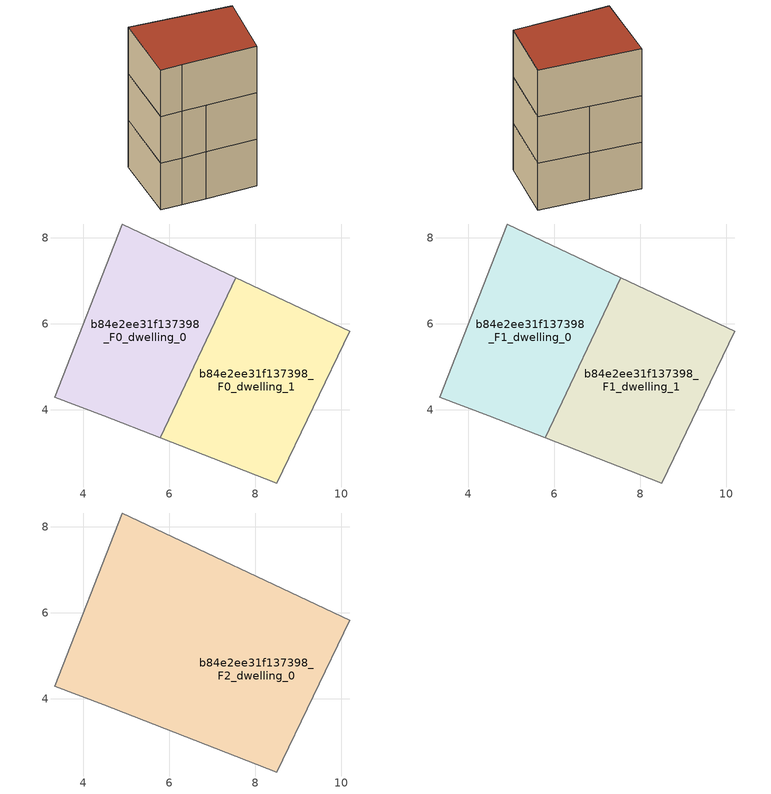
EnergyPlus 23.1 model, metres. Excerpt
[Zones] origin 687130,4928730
b84e2ee31f137398_F0_dwelling_0
 floor ground (EU_floor_Construction): 7.55,7.08 5.8,3.35 4.47,3.86 3.34,4.29 4.9,8.32 z0
 wall adiabatic (EU_wall_Construction): 7.55,7.08 4.9,8.32 3.34,4.29 4.47,3.86 5.8,3.35 z0:3
 wall to b84e2ee31f137398_F0_dwelling_1 (EU_wall_Construction): 5.8,3.35 7.55,7.08 z0:3
b84e2ee31f137398_F0_dwelling_1
 floor ground (EU_floor_Construction): 10.19,5.83 8.5,2.3 5.8,3.35 7.55,7.08 z0
 wall adiabatic (EU_wall_Construction): 5.8,3.35 8.5,2.3 10.19,5.83 7.55,7.08 z0:3
b84e2ee31f137398_F1_dwelling_0
 floor to b84e2ee31f137398_F0_dwelling_0 (EU_floor_Construction): 7.55,7.08 5.8,3.35 4.47,3.86 3.34,4.29 4.9,8.32 z3
 wall adiabatic (EU_wall_Construction): 7.55,7.08 4.9,8.32 3.34,4.29 4.47,3.86 5.8,3.35 z3:6
 wall to b84e2ee31f137398_F1_dwelling_1 (EU_wall_Construction): 5.8,3.35 7.55,7.08 z3:6
b84e2ee31f137398_F1_dwelling_1
 floor to b84e2ee31f137398_F0_dwelling_1 (EU_floor_Construction): 10.19,5.83 8.5,2.3 5.8,3.35 7.55,7.08 z3
 wall adiabatic (EU_wall_Construction): 5.8,3.35 8.5,2.3 10.19,5.83 7.55,7.08 z3:6
b84e2ee31f137398_F2_dwelling_0
 floor to b84e2ee31f137398_F1_dwelling_0 (EU_floor_Construction): 7.55,7.08 5.8,3.35 4.47,3.86 3.34,4.29 4.9,8.32 z6
 floor to b84e2ee31f137398_F1_dwelling_1 (EU_floor_Construction): 10.19,5.83 8.5,2.3 5.8,3.35 7.55,7.08 z6
 wall adiabatic (EU_wall_Construction): 3.34,4.29 4.47,3.86 8.5,2.3 10.19,5.83 4.9,8.32 3.34,4.29 z6:9
 roof outside (EU_roof_Construction): 8.5,2.3 10.19,5.83 4.9,8.32 3.34,4.29 4.47,3.86 z9
[Building]
EU S2 Campaign: North Axis=0; Terrain=City; Solar Distribution=FullExterior
[Site:Location]
Bologna: Latitude=44.5; Longitude=11.25; Time Zone=1; Elevation=37
[SizingPeriod:WeatherFileDays]
AnnualSizingPeriod: Begin Month=1; Begin Day of Month=1; End Month=12; End Day of Month=31; Day of Week for Start Day=Monday; Use Weather File Daylight Saving Period=No; Use Weather File Rain and Snow Indicators=No
[MATERIAL]
EU_InternalMass_Material: Roughness=MediumRough; Thickness=0.1; Conductivity=1; Density=1800; Specific Heat=900; Thermal Absorptance=0.9; Solar Absorptance=0.7; Visible Absorptance=0.7
[MATERIAL:NOMASS] Roughness=MediumRough; Thermal Absorptance=0.9; Solar Absorptance=0.7; Visible Absorptance=0.7
Name | Thermal Resistance
EU_wall_NoMass | 0.937881
EU_roof_NoMass | 0.548572
EU_floor_NoMass | 0.71348
[CONSTRUCTION]
EU_wall_Construction: EU_wall_NoMass
EU_roof_Construction: EU_roof_NoMass
EU_floor_Construction: EU_floor_NoMass
EU_InternalMass_Construction: EU_InternalMass_Material
[ZONE] Type=1; Multiplier=1; Ceiling Height=autocalculate; Floor Area=autocalculate; Part of Total Floor Area=Yes
Name | Volume
b84e2ee31f137398_F0_dwelling_0; b84e2ee31f137398_F0_dwelling_1 | 35.0588
b84e2ee31f137398_F1_dwelling_0 | 35.0574
b84e2ee31f137398_F2_dwelling_0 | 70.1147
b84e2ee31f137398_F1_dwelling_1 | 35.0596
[INTERNALMASS] Construction=EU_InternalMass_Construction
Name | Zone or ZoneList | Surface Area
b84e2ee31f137398_F0_dwelling_0_EU_InternalMass | b84e2ee31f137398_F0_dwelling_0 | 11.6855
b84e2ee31f137398_F0_dwelling_1_EU_InternalMass | b84e2ee31f137398_F0_dwelling_1 | 11.6859
b84e2ee31f137398_F1_dwelling_0_EU_InternalMass | b84e2ee31f137398_F1_dwelling_0 | 11.6855
b84e2ee31f137398_F1_dwelling_1_EU_InternalMass | b84e2ee31f137398_F1_dwelling_1 | 11.6859
b84e2ee31f137398_F2_dwelling_0_EU_InternalMass | b84e2ee31f137398_F2_dwelling_0 | 23.3716
[OTHEREQUIPMENT] Fuel Type=Electricity; Design Level Calculation Method=Watts/Area; Power per Zone Floor Area=1; Fraction Latent=0; Fraction Radiant=0; Fraction Lost=0; Carbon Dioxide Generation Rate=0; EndUse Subcategory=EU_Step8_InternalGains
Name | Zone or ZoneList or Space or SpaceList | Schedule
EU_Step8_InternalGain_b84e2ee31f137398_F0_dwelling_0_f000 | b84e2ee31f137398_F0_dwelling_0 | EU_Step8_GainSchedule_b84e2ee31f137398_F0_dwelling_0_f000
EU_Step8_InternalGain_b84e2ee31f137398_F0_dwelling_1_f000 | b84e2ee31f137398_F0_dwelling_1 | EU_Step8_GainSchedule_b84e2ee31f137398_F0_dwelling_1_f000
EU_Step8_InternalGain_b84e2ee31f137398_F1_dwelling_0_f000 | b84e2ee31f137398_F1_dwelling_0 | EU_Step8_GainSchedule_b84e2ee31f137398_F1_dwelling_0_f000
EU_Step8_InternalGain_b84e2ee31f137398_F1_dwelling_1_f000 | b84e2ee31f137398_F1_dwelling_1 | EU_Step8_GainSchedule_b84e2ee31f137398_F1_dwelling_1_f000
EU_Step8_InternalGain_b84e2ee31f137398_F2_dwelling_0_f000 | b84e2ee31f137398_F2_dwelling_0 | EU_Step8_GainSchedule_b84e2ee31f137398_F2_dwelling_0_f000
[ZONEVENTILATION:DESIGNFLOWRATE] Schedule=EU_AlwaysOn; Design Flow Rate Calculation Method=AirChanges/Hour; Air Changes per Hour=0.687892; Ventilation Type=Natural; Fan Pressure Rise=0; Fan Total Efficiency=1; Constant Term Coefficient=1; Temperature Term Coefficient=0; Velocity Term Coefficient=0; Velocity Squared Term Coefficient=0; Minimum Indoor Temperature=-100; Maximum Indoor Temperature=100; Delta Temperature=-100; Minimum Outdoor Temperature=-100; Maximum Outdoor Temperature=100; Maximum Wind Speed=40
Name | Zone or ZoneList or Space or SpaceList
EU_ConstantAir_b84e2ee31f137398_F0_dwelling_0 | b84e2ee31f137398_F0_dwelling_0
EU_ConstantAir_b84e2ee31f137398_F0_dwelling_1 | b84e2ee31f137398_F0_dwelling_1
EU_ConstantAir_b84e2ee31f137398_F1_dwelling_0 | b84e2ee31f137398_F1_dwelling_0
EU_ConstantAir_b84e2ee31f137398_F1_dwelling_1 | b84e2ee31f137398_F1_dwelling_1
EU_ConstantAir_b84e2ee31f137398_F2_dwelling_0 | b84e2ee31f137398_F2_dwelling_0
[HVACTEMPLATE:THERMOSTAT] Constant Heating Setpoint=20; Constant Cooling Setpoint=50
EU_HeatOnly_b84e2ee31f137398_F0_dwelling_0; EU_HeatOnly_b84e2ee31f137398_F0_dwelling_1; EU_HeatOnly_b84e2ee31f137398_F1_dwelling_0; EU_HeatOnly_b84e2ee31f137398_F1_dwelling_1; EU_HeatOnly_b84e2ee31f137398_F2_dwelling_0
[HVACTEMPLATE:ZONE:IDEALLOADSAIRSYSTEM] System Availability Schedule=EU_AlwaysOn; Maximum Heating Supply Air Temperature=50; Minimum Cooling Supply Air Temperature=13; Maximum Heating Supply Air Humidity Ratio=0.0156; Minimum Cooling Supply Air Humidity Ratio=0.0077; Heating Limit=NoLimit; Cooling Limit=NoLimit; Heating Availability Schedule=EU_AlwaysOn; Cooling Availability Schedule=EU_CoolingOff; Dehumidification Control Type=ConstantSensibleHeatRatio; Cooling Sensible Heat Ratio=0.7; Dehumidification Setpoint=60; Humidification Control Type=None; Humidification Setpoint=30; Outdoor Air Method=None; Outdoor Air Flow Rate per Person=0.00944; Outdoor Air Flow Rate per Zone Floor Area=0; Outdoor Air Flow Rate per Zone=0; Demand Controlled Ventilation Type=None; Outdoor Air Economizer Type=NoEconomizer; Heat Recovery Type=None; Sensible Heat Recovery Effectiveness=0.7; Latent Heat Recovery Effectiveness=0.65
Name | Template Thermostat
b84e2ee31f137398_F0_dwelling_0 | EU_HeatOnly_b84e2ee31f137398_F0_dwelling_0
b84e2ee31f137398_F0_dwelling_1 | EU_HeatOnly_b84e2ee31f137398_F0_dwelling_1
b84e2ee31f137398_F1_dwelling_0 | EU_HeatOnly_b84e2ee31f137398_F1_dwelling_0
b84e2ee31f137398_F1_dwelling_1 | EU_HeatOnly_b84e2ee31f137398_F1_dwelling_1
b84e2ee31f137398_F2_dwelling_0 | EU_HeatOnly_b84e2ee31f137398_F2_dwelling_0
[SIZING:ZONE] Zone Cooling Design Supply Air Temperature Input Method=SupplyAirTemperature; Zone Cooling Design Supply Air Temperature=13; Zone Heating Design Supply Air Temperature Input Method=SupplyAirTemperature; Zone Heating Design Supply Air Temperature=50; Zone Cooling Design Supply Air Humidity Ratio=0.008; Zone Heating Design Supply Air Humidity Ratio=0.008; Cooling Design Air Flow Method=DesignDay; Cooling Design Air Flow Rate=0; Cooling Minimum Air Flow per Zone Floor Area=0.000762; Cooling Minimum Air Flow=0; Cooling Minimum Air Flow Fraction=0.2; Heating Design Air Flow Method=DesignDay; Heating Design Air Flow Rate=0; Heating Maximum Air Flow per Zone Floor Area=0.002032; Heating Maximum Air Flow=0.141576; Heating Maximum Air Flow Fraction=0.3; Account for Dedicated Outdoor Air System=No; Dedicated Outdoor Air System Control Strategy=NeutralSupplyAir; Dedicated Outdoor Air Low Setpoint Temperature for Design=autosize; Dedicated Outdoor Air High Setpoint Temperature for Design=autosize; Zone Load Sizing Method=Sensible Load Only No Latent Load; Zone Latent Cooling Design Supply Air Humidity Ratio Input Method=HumidityRatioDifference; Zone Cooling Design Supply Air Humidity Ratio Difference=0.005; Zone Latent Heating Design Supply Air Humidity Ratio Input Method=HumidityRatioDifference; Zone Humidification Design Supply Air Humidity Ratio Difference=0.005
b84e2ee31f137398_F0_dwelling_0; b84e2ee31f137398_F0_dwelling_1; b84e2ee31f137398_F1_dwelling_0; b84e2ee31f137398_F1_dwelling_1; b84e2ee31f137398_F2_dwelling_0
[SCHEDULE:CONSTANT]
Name | Hourly Value
EU_AlwaysOn | 1
EU_CoolingOff | 0
[SCHEDULE:FILE] Column Number=1; Rows to Skip at Top=0; Number of Hours of Data=8760; Column Separator=Comma; Interpolate to Timestep=No; Minutes per Item=60; Adjust Schedule for Daylight Savings=Yes
Name | File
EU_Step8_GainSchedule_b84e2ee31f137398_F0_dwelling_0_f000 | ../../schedules/b84e2ee31f137398/b84e2ee31f137398_F0_dwelling_0_f000_gain.csv
EU_Step8_GainSchedule_b84e2ee31f137398_F0_dwelling_1_f000 | ../../schedules/b84e2ee31f137398/b84e2ee31f137398_F0_dwelling_1_f000_gain.csv
EU_Step8_GainSchedule_b84e2ee31f137398_F1_dwelling_0_f000 | ../../schedules/b84e2ee31f137398/b84e2ee31f137398_F1_dwelling_0_f000_gain.csv
EU_Step8_GainSchedule_b84e2ee31f137398_F1_dwelling_1_f000 | ../../schedules/b84e2ee31f137398/b84e2ee31f137398_F1_dwelling_1_f000_gain.csv
EU_Step8_GainSchedule_b84e2ee31f137398_F2_dwelling_0_f000 | ../../schedules/b84e2ee31f137398/b84e2ee31f137398_F2_dwelling_0_f000_gain.csv
